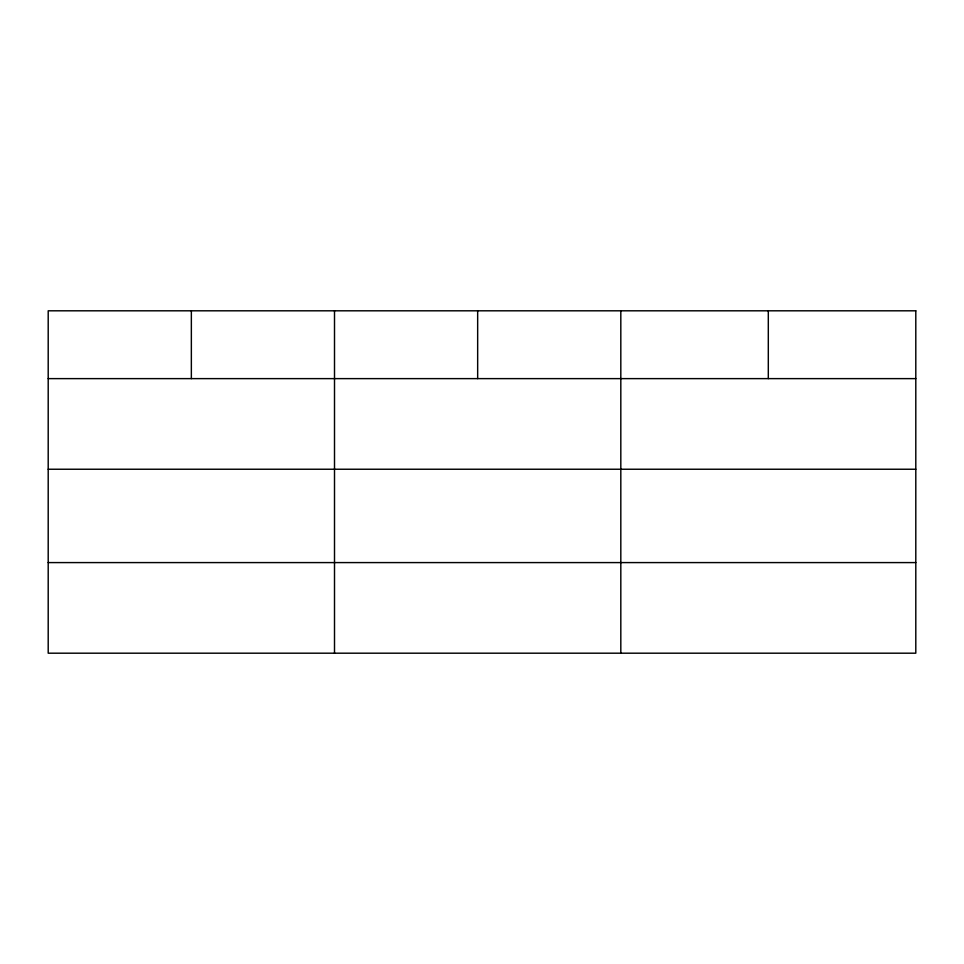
<?xml version="1.0" encoding="UTF-8"?>
<svg xmlns="http://www.w3.org/2000/svg" width="964" height="964" viewBox="0 0 964 964"><rect width="100%" height="100%" fill="white"/><g stroke="black" fill="none" stroke-linecap="round" stroke-linejoin="round"><path stroke-width="1.45" d="M48.2 378.623L915.8 378.623M48.2 469.239L915.8 469.239M48.2 562.59L915.8 562.59M768.308 310.806L768.308 378.623M620.816 310.806L620.816 653.194M477.662 310.806L477.662 378.623M334.508 310.806L334.508 653.194M191.354 310.806L191.354 378.623M915.8 310.806L48.2 310.806L48.2 653.194L915.8 653.194L915.8 310.806"/></g></svg>
